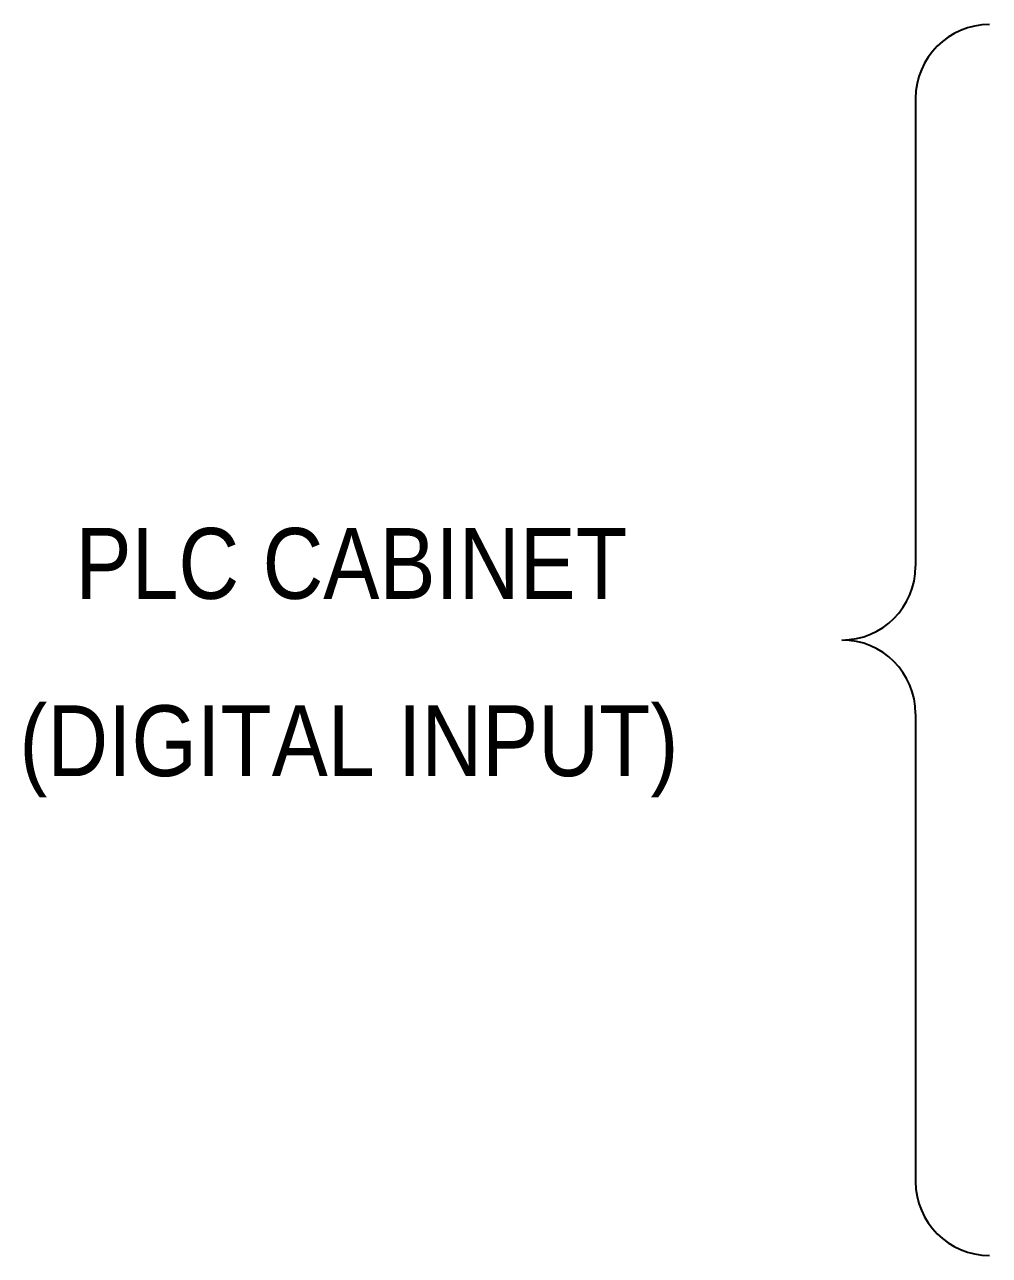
# Model space of a CAD drawing. Header units: inches. Extents: x -38 to 199, y -310 to 64.
# Drawn here: x 88.765 to 89.582, y -47.271 to -46.229 of the extents above; entities that cross this region are included whole.
import ezdxf
from ezdxf.enums import TextEntityAlignment as Align

# ---------------------------------------------------------------- set-up
doc = ezdxf.new("R2010")
doc.units = ezdxf.units.IN
doc.header["$MEASUREMENT"] = 0
doc.styles.get("Standard").update_dxf_attribs({"font": 'arial.ttf'})

msp = doc.modelspace()

# ---------------------------------------------------------------- linework, layer by layer
at = {"color": 1}
for p, q in [((89.51915, -46.29159), (89.51915, -46.68778)), ((89.51915, -46.81278), (89.51915, -47.20897))]:
    msp.add_line(p, q, dxfattribs=at)
for centre, start, end in [((89.58165, -46.29159), 90, 180), ((89.45665, -46.68778), 270, 0), ((89.45665, -46.81278), 0, 90), ((89.58165, -47.20897), 180, 270)]:
    msp.add_arc(centre, 0.0625, start, end, dxfattribs=at)

# ---------------------------------------------------------------- texts
at = {"color": 1, "width": 0.85}
for s, p in [('PLC CABINET', (89.27493, -46.68542)), ('(DIGITAL INPUT)', (89.31835, -46.83559))]:
    msp.add_text(s, height=0.06, dxfattribs=at).set_placement(p, align=Align.MIDDLE_RIGHT)

doc.saveas('drawing.dxf')
